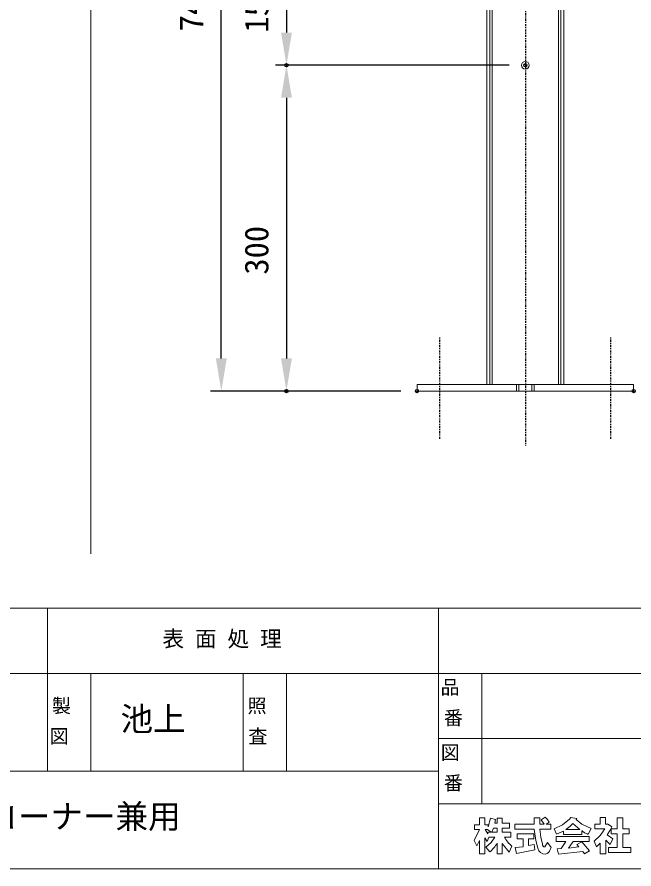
# Model space of a CAD drawing. Units: millimetres, scale not verified. Extents: x -203 to 203, y -143 to 143.
# Drawn here: x 105.2 to 162, y -138 to -59.6 of the extents above; entities that cross this region are included whole.
import ezdxf
from ezdxf.enums import TextEntityAlignment as Align

# ---------------------------------------------------------------- set-up
doc = ezdxf.new("R2010")
doc.units = ezdxf.units.MM
doc.header["$LTSCALE"] = 0.5
doc.header["$PDMODE"] = 32
doc.header["$PDSIZE"] = 0.3
doc.linetypes.add('USER1', pattern=[0.629921, 0.393701, -0.07874, 0.07874, -0.07874])
for name, color, linetype, lineweight in [('0-1_DIMENSION_LINES$02_DIMENSI', 1, 'Continuous', 25), ('0-3_DIMENSION_LINES$03_LINES', 7, 'Continuous', 18), ('0-4_DIMENSION_LINES$01_CENTER_', 7, 'USER1', 25), ('0-6_図面_FORMAT$03_TEXT', 7, 'Continuous', 18), ('0-7_図面_FORMAT$01_WAKU$OUT_LINE', 6, 'Continuous', 18), ('0-8_図面_FORMAT$01_WAKU$SUB_LINE', 7, 'Continuous', 18), ('0-9_図面_FORMAT$02_LOGO$01_MZ_LO', 7, 'Continuous', 18)]:
    doc.layers.add(name, color=color, linetype=linetype, lineweight=lineweight)
doc.layers.add('0-2_DEFPOINTS', color=7, linetype='Continuous')
doc.styles.add('ＭＳ ゴシック', font='')
doc.styles.get('ＭＳ ゴシック').set_extended_font_data('MS Gothic')

# ---------------------------------------------------------------- blocks, each defined once
blk = doc.blocks.new('D24')
at = {"layer": '0-1_DIMENSION_LINES$02_DIMENSI', "color": 7}
for p, q in [((720.993, 169), (678, 169)), ((680, 163), (680, 115)), ((701.043, 109), (678, 109))]:
    blk.add_line(p, q, dxfattribs=at)
for points in [[(681, 163), (679, 163), (680, 169)], [(679, 115), (681, 115), (680, 109)]]:
    blk.add_solid(points, dxfattribs=at)
at = {"layer": '0-2_DEFPOINTS'}
for p in [(723.993, 169), (680, 109), (704.043, 109)]:
    blk.add_point(p, dxfattribs=at)
at = {"layer": '0-1_DIMENSION_LINES$02_DIMENSI', "color": 7, "style": 'ＭＳ ゴシック'}
blk.add_text('300', height=4.399, rotation=90, dxfattribs=at).set_placement((678, 130.429), align=Align.BOTTOM_LEFT)
blk = doc.blocks.new('D25')
at = {"layer": '0-1_DIMENSION_LINES$02_DIMENSI', "color": 7}
for p, q in [((720.993, 199), (678, 199)), ((680, 193), (680, 175)), ((720.993, 169), (678, 169))]:
    blk.add_line(p, q, dxfattribs=at)
for points in [[(681, 193), (679, 193), (680, 199)], [(679, 175), (681, 175), (680, 169)]]:
    blk.add_solid(points, dxfattribs=at)
at = {"layer": '0-2_DEFPOINTS'}
for p in [(723.993, 199), (680, 169), (723.993, 169)]:
    blk.add_point(p, dxfattribs=at)
at = {"layer": '0-1_DIMENSION_LINES$02_DIMENSI', "color": 7, "style": 'ＭＳ ゴシック'}
blk.add_text('150', height=4.399, rotation=90, dxfattribs=at).set_placement((678, 175), align=Align.BOTTOM_LEFT)
blk = doc.blocks.new('D27')
at = {"layer": '0-1_DIMENSION_LINES$02_DIMENSI', "color": 7}
for p, q in [((713.893, 258.6), (666, 258.6)), ((668, 115), (668, 252.6)), ((701.043, 109), (666, 109))]:
    blk.add_line(p, q, dxfattribs=at)
for points in [[(669, 252.6), (667, 252.6), (668, 258.6)], [(667, 115), (669, 115), (668, 109)]]:
    blk.add_solid(points, dxfattribs=at)
at = {"layer": '0-2_DEFPOINTS'}
for p in [(668, 258.6), (716.893, 258.6), (704.043, 109)]:
    blk.add_point(p, dxfattribs=at)
at = {"layer": '0-1_DIMENSION_LINES$02_DIMENSI', "color": 7, "style": 'ＭＳ ゴシック'}
blk.add_text('748', height=4.399, rotation=90, dxfattribs=at).set_placement((666, 175.229), align=Align.BOTTOM_LEFT)
blk = doc.blocks.new('D28')
at = {"layer": '0-1_DIMENSION_LINES$02_DIMENSI', "color": 7}
for p, q in [((743.493, 213.4), (766, 213.4)), ((764, 115), (764, 207.4)), ((746.943, 109), (766, 109))]:
    blk.add_line(p, q, dxfattribs=at)
for points in [[(765, 207.4), (763, 207.4), (764, 213.4)], [(763, 115), (765, 115), (764, 109)]]:
    blk.add_solid(points, dxfattribs=at)
at = {"layer": '0-2_DEFPOINTS'}
for p in [(740.493, 213.4), (764, 213.4), (743.943, 109)]:
    blk.add_point(p, dxfattribs=at)
at = {"layer": '0-1_DIMENSION_LINES$02_DIMENSI', "color": 7, "style": 'ＭＳ ゴシック'}
blk.add_text('522', height=4.399, rotation=90, dxfattribs=at).set_placement((762, 152.629), align=Align.BOTTOM_LEFT)
blk = doc.blocks.new('_X87')
at = {"layer": '0-6_図面_FORMAT$03_TEXT', "style": 'ＭＳ ゴシック'}
for s, p in [('製', (636.801, 49.002)), ('図', (636.385, 43.38))]:
    blk.add_text(s, height=2.566, dxfattribs=at).set_placement(p, align=Align.BOTTOM_LEFT)
blk = doc.blocks.new('_X86')
at = {"layer": '0-6_図面_FORMAT$03_TEXT', "style": 'ＭＳ ゴシック'}
for s, p in [('照', (672.836, 49.002)), ('査', (672.987, 43.38))]:
    blk.add_text(s, height=2.566, dxfattribs=at).set_placement(p, align=Align.BOTTOM_LEFT)
blk = doc.blocks.new('_X85')
at = {"layer": '0-6_図面_FORMAT$03_TEXT', "style": 'ＭＳ ゴシック'}
for s, p in [('品', (708.38, 52.399)), ('番', (708.982, 46.777))]:
    blk.add_text(s, height=2.566, dxfattribs=at).set_placement(p, align=Align.BOTTOM_LEFT)
blk = doc.blocks.new('_X84')
at = {"layer": '0-6_図面_FORMAT$03_TEXT', "style": 'ＭＳ ゴシック'}
for s, p in [('図', (708.415, 40.399)), ('番', (708.982, 34.777))]:
    blk.add_text(s, height=2.566, dxfattribs=at).set_placement(p, align=Align.BOTTOM_LEFT)

msp = doc.modelspace()

# ---------------------------------------------------------------- linework, layer by layer
at = {"layer": '0-3_DIMENSION_LINES$03_LINES'}
for p, q in [((112, 133), (112, -109)), ((148.4465, -22.7), (148.4465, -93.4)), ((148.7365, -22.7), (148.7365, -93.4)), ((148.9365, -22.7), (148.9365, -93.4)), ((155.0565, -93.4), (155.0565, -22.7)), ((155.2565, -22.7), (155.2565, -93.4)), ((155.5465, -22.7), (155.5465, -93.4)), ((142.0215, -93.4), (151.1802, -93.4)), ((142.0215, -93.4), (142.0215, -94)), ((142.0215, -94), (151.1802, -94)), ((151.1802, -94), (151.1802, -93.4)), ((151.1802, -93.4), (151.3965, -93.4)), ((151.3965, -94), (151.1802, -94)), ((152.5965, -93.4), (151.3965, -93.4)), ((151.3965, -93.4), (151.3965, -94)), ((152.5965, -94), (151.3965, -94)), ((152.5965, -93.4), (152.8128, -93.4)), ((152.8128, -93.4), (152.8128, -94)), ((152.8128, -93.4), (161.9715, -93.4)), ((152.8128, -94), (161.9715, -94)), ((161.9715, -93.4), (161.9715, -94))]:
    msp.add_line(p, q, dxfattribs=at)
msp.add_lwpolyline([(152.8128, -94), (152.5965, -94), (152.5965, -93.4)], dxfattribs=at)
msp.add_circle((151.9965, -64), 0.35, dxfattribs=at)
at = {"layer": '0-4_DIMENSION_LINES$01_CENTER_'}
for p, q in [((152, -14), (152, -99)), ((144.1214, -98.4), (144.1214, -89)), ((159.8786, -98.4), (159.8786, -89))]:
    msp.add_line(p, q, dxfattribs=at)
at = {"layer": '0-7_図面_FORMAT$01_WAKU$OUT_LINE'}
for p, q in [((198, -114), (-198, -114)), ((198, -120), (-78, -120)), ((-198, -138), (198, -138))]:
    msp.add_line(p, q, dxfattribs=at)
at = {"layer": '0-8_図面_FORMAT$01_WAKU$SUB_LINE'}
for p, q in [((108, -129), (108, -114)), ((144, -114), (144, -138)), ((112, -129), (112, -120)), ((126, -120), (126, -129)), ((130, -120), (130, -129)), ((148, -132), (148, -120)), ((144, -126), (198, -126)), ((12, -129), (144, -129)), ((144, -132), (198, -132))]:
    msp.add_line(p, q, dxfattribs=at)
at = {"layer": '0-9_図面_FORMAT$02_LOGO$01_MZ_LO'}
for p, q in [((147.7883, -133.3074), (148.2763, -133.3074)), ((147.7883, -133.9246), (147.7883, -133.3074)), ((148.2763, -133.3074), (148.2763, -133.9246)), ((149.3959, -133.3218), (149.8696, -133.3218)), ((149.3959, -133.7955), (149.3959, -133.3218)), ((149.8696, -133.3218), (149.8696, -133.7955)), ((152.7978, -133.2787), (153.3289, -133.2787)), ((152.7978, -133.8816), (152.7978, -133.2787)), ((153.3289, -133.2787), (153.3289, -133.8816)), ((156.0562, -133.4079), (156.1854, -133.25)), ((156.1854, -133.25), (156.7452, -133.3648)), ((158.8983, -133.2644), (159.3864, -133.2644)), ((158.8983, -133.8672), (158.8983, -133.2644)), ((159.3864, -133.2644), (159.3864, -133.8672)), ((160.4629, -133.2787), (160.9653, -133.2787)), ((160.4629, -134.2978), (160.4629, -133.2787)), ((160.9653, -133.2787), (160.9653, -134.2978)), ((147.3289, -133.9246), (147.7883, -133.9246)), ((147.3289, -134.3696), (147.3289, -133.9246)), ((148.2763, -133.9246), (148.5778, -133.9246)), ((149.1806, -133.7955), (149.3959, -133.7955)), ((149.8696, -133.7955), (150.5299, -133.7955)), ((150.5299, -133.7955), (150.5299, -134.2548)), ((151.0323, -133.8816), (152.7978, -133.8816)), ((151.0323, -134.3409), (151.0323, -133.8816)), ((153.3289, -133.8816), (153.7452, -133.8816)), ((154.2045, -133.695), (153.9175, -133.8816)), ((153.9175, -133.8816), (154.3337, -133.8816)), ((154.3337, -133.8816), (154.3337, -134.3409)), ((155.4103, -133.939), (156.0562, -133.4079)), ((156.7452, -133.3648), (156.6878, -133.4366)), ((158.3816, -133.8672), (158.8983, -133.8672)), ((158.3816, -134.3122), (158.3816, -133.8672)), ((159.3864, -133.8672), (159.5586, -133.8672)), ((159.5586, -133.8672), (159.573, -133.8385)), ((159.573, -133.8385), (159.9605, -134.1112)), ((147.7739, -134.3696), (147.3289, -134.3696)), ((148.2907, -134.3696), (148.5347, -134.7715)), ((148.506, -134.3696), (148.2907, -134.3696)), ((148.8648, -134.5993), (148.506, -134.3696)), ((148.5347, -134.5993), (148.8648, -134.5993)), ((148.5347, -134.7715), (148.5347, -134.5993)), ((149.0514, -134.2548), (148.9222, -134.5993)), ((148.9222, -134.5993), (149.3959, -134.5993)), ((149.3959, -134.2548), (149.0514, -134.2548)), ((149.3959, -134.5993), (149.3959, -134.2548)), ((149.8696, -134.2548), (149.8696, -134.5993)), ((150.5299, -134.2548), (149.8696, -134.2548)), ((149.8696, -134.5993), (150.6734, -134.5993)), ((150.6734, -134.5993), (150.6734, -135.0586)), ((152.8122, -134.3409), (151.0323, -134.3409)), ((151.2333, -134.7715), (152.7691, -134.7715)), ((151.2333, -135.2165), (151.2333, -134.7715)), ((152.7691, -134.7715), (152.7691, -135.2165)), ((154.3337, -134.3409), (153.3433, -134.3409)), ((155.4964, -134.8146), (155.4964, -134.5132)), ((157.2045, -134.8146), (155.4964, -134.8146)), ((157.2045, -134.4844), (157.2045, -134.8146)), ((157.2179, -134.4956), (157.2179, -134.4956)), ((157.2589, -134.5297), (157.2179, -134.4956)), ((157.6238, -134.742), (157.5294, -134.6991)), ((157.7787, -134.7961), (157.7309, -134.7819)), ((159.3289, -134.3122), (158.3816, -134.3122)), ((158.8983, -134.9294), (159.3289, -134.3122)), ((159.8888, -134.2978), (160.4629, -134.2978)), ((159.8888, -134.7715), (159.8888, -134.2978)), ((160.4629, -134.7715), (159.8888, -134.7715)), ((160.4629, -136.0347), (160.4629, -134.7715)), ((160.9653, -134.2978), (161.5682, -134.2978)), ((160.9653, -134.7715), (160.9653, -136.0347)), ((161.5682, -134.7715), (160.9653, -134.7715)), ((161.5682, -134.2978), (161.5682, -134.7715)), ((147.7883, -136.6089), (147.7883, -135.3888)), ((148.2763, -135.1304), (148.2763, -136.6089)), ((148.4773, -135.4749), (148.2763, -135.1304)), ((148.6352, -135.0586), (148.4773, -135.4749)), ((149.1806, -135.0586), (148.6352, -135.0586)), ((149.3959, -136.6089), (149.3959, -135.6184)), ((149.8696, -135.6471), (149.8696, -136.6089)), ((150.6734, -135.0586), (150.0706, -135.0586)), ((151.7931, -135.2165), (151.2333, -135.2165)), ((151.7931, -135.9486), (151.7931, -135.2165)), ((152.2955, -135.2165), (152.2955, -135.8481)), ((152.7691, -135.2165), (152.2955, -135.2165)), ((153.8026, -135.9773), (154.0467, -135.5754)), ((154.0467, -135.5754), (154.3768, -136.0347)), ((154.8218, -135.0156), (157.8792, -135.0156)), ((154.8218, -135.4749), (154.8218, -135.0156)), ((155.7404, -135.4749), (154.8218, -135.4749)), ((155.2811, -136.1208), (155.7404, -135.4749)), ((156.4007, -135.4749), (155.9701, -136.0778)), ((157.8792, -135.4749), (156.4007, -135.4749)), ((156.7452, -135.7333), (157.1902, -135.5036)), ((157.8792, -135.0156), (157.8792, -135.4749)), ((158.8983, -136.6089), (158.8983, -135.6184)), ((159.4151, -135.36), (159.4151, -136.6089)), ((151.0754, -136.0347), (151.7931, -135.9486)), ((151.1758, -136.5658), (151.0754, -136.0347)), ((152.884, -136.2356), (151.1758, -136.5658)), ((152.2955, -135.8481), (152.7978, -135.7333)), ((152.7978, -135.7333), (152.884, -136.2356)), ((154.3768, -136.0347), (154.2907, -136.2213)), ((154.9366, -136.1352), (155.2811, -136.1208)), ((155.0371, -136.6232), (154.9366, -136.1352)), ((155.9701, -136.0778), (156.9318, -135.9629)), ((156.9318, -135.9629), (156.7452, -135.7333)), ((159.6591, -136.494), (159.6591, -136.0347)), ((159.6591, -136.0347), (160.4629, -136.0347)), ((160.9653, -136.0347), (161.7117, -136.0347)), ((161.7117, -136.0347), (161.7117, -136.494)), ((148.2763, -136.6089), (147.7883, -136.6089)), ((149.8696, -136.6089), (149.3959, -136.6089)), ((159.4151, -136.6089), (158.8983, -136.6089)), ((161.7117, -136.494), (159.6591, -136.494))]:
    msp.add_line(p, q, dxfattribs=at)
for points in [[(148.5778, -133.9246), (148.5778, -134.1112), (148.7787, -133.3218), (149.2524, -133.451), (149.1806, -133.7955)], [(153.7452, -133.8816), (153.4438, -133.4797), (153.8313, -133.2213)], [(153.8313, -133.2213), (154.0323, -133.4366), (154.2045, -133.695)], [(155.4964, -134.5132), (154.8792, -134.8002), (154.6495, -134.2978), (155.4103, -133.939)], [(156.6878, -133.4366), (157.2045, -133.8816), (158.0514, -134.2835), (157.7931, -134.8002)], [(159.9605, -134.1112), (159.8026, -134.4414), (159.5443, -134.8433), (160.0467, -135.2309), (159.8026, -135.7333), (159.4151, -135.36)], [(147.7883, -135.3888), (147.5443, -135.8624), (147.2715, -135.3888), (147.7739, -134.3696)], [(153.1567, -136.0921), (152.9557, -135.3744), (152.8122, -134.3409)], [(153.3433, -134.3409), (153.4151, -135.0586), (153.573, -135.7189)], [(148.7213, -136.4366), (148.3624, -136.006), (148.8361, -135.561), (149.1806, -135.0586)], [(150.7596, -135.9055), (150.5156, -136.4653), (149.8696, -135.6471)], [(157.1902, -135.5036), (157.9079, -136.3361), (157.4486, -136.6089)], [(158.8983, -135.6184), (158.5395, -135.9486), (158.3242, -135.4462), (158.8983, -134.9294)], [(157.4486, -136.6089), (157.305, -136.3935), (155.0371, -136.6232)]]:
    msp.add_lwpolyline(points, dxfattribs=at)
msp.add_lwpolyline([(156.0849, -134.0825), (155.7261, -134.3553), (157.0036, -134.3553), (156.372, -133.8098)], close=True, dxfattribs=at)
for centre, radius, start, end in [((158.4077, -133.0625), 1.8626, 229.76364, 230.29804), ((158.0256, -133.6062), 1.2003, 230.29804, 245.57756), ((157.9651, -133.9903), 0.8256, 245.57756, 253.51907), ((158.233, -133.2603), 1.6016, 253.51907, 254.0546), ((147.0314, -134.356), 2.6804, 309.08318, 331.90147), ((152.3644, -133.8962), 2.5716, 206.87476, 231.38604), ((153.8443, -135.9498), 0.7021, 191.69506, 270.11722), ((153.8013, -135.7472), 0.2301, 172.93048, 270.3366), ((153.6475, -136.0019), 0.6795, 286.95592, 341.1657)]:
    msp.add_arc(centre, radius, start, end, dxfattribs=at)

# ---------------------------------------------------------------- block references
at = {"layer": '0-1_DIMENSION_LINES$02_DIMENSI', "xscale": 0.5, "yscale": 0.5}
for name in ['D27', 'D28', 'D25', 'D24']:
    msp.add_blockref(name, (-210, -148.5), dxfattribs=at)
at = {"layer": '0-6_図面_FORMAT$03_TEXT', "xscale": 0.5, "yscale": 0.5}
for name in ['_X85', '_X87', '_X86', '_X84']:
    msp.add_blockref(name, (-210, -148.5), dxfattribs=at)

# ---------------------------------------------------------------- texts
at = {"layer": '0-6_図面_FORMAT$03_TEXT', "style": 'ＭＳ ゴシック'}
for s, height, p in [('表 面 処 理', 1.466, (118.573, -117.9799)), ('池上', 2.199, (114.7187, -125.9459)), ('まっててね FN 平面・コーナー兼用', 2.199, (72.2861, -134.9198))]:
    msp.add_text(s, height=height, dxfattribs=at).set_placement(p, align=Align.BOTTOM_LEFT)

doc.saveas('drawing.dxf')
